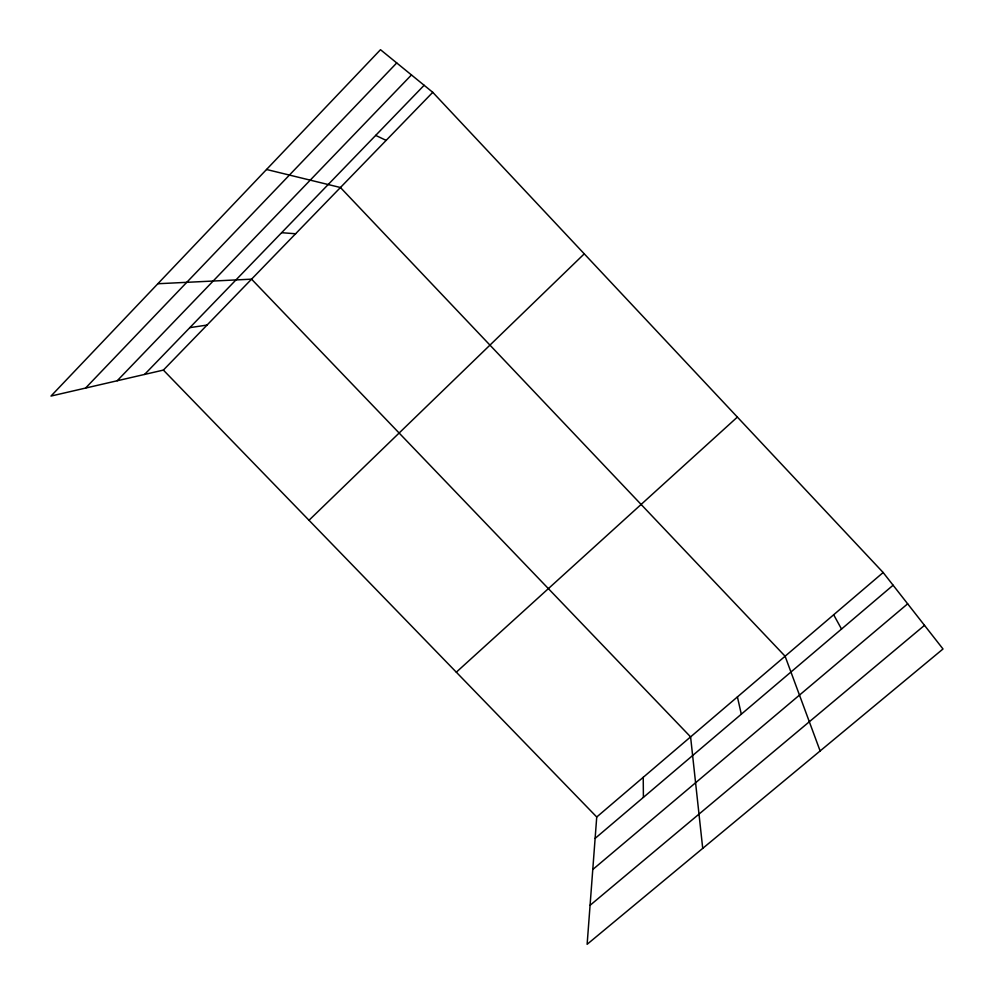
<?xml version="1.0" encoding="UTF-8"?>
<svg xmlns="http://www.w3.org/2000/svg" width="994" height="994" viewBox="0 0 994 994"><rect width="100%" height="100%" fill="white"/><g stroke="black" fill="none" stroke-linecap="round" stroke-linejoin="round"><path stroke-width="1.49" d="M883.157 572.519L596.735 817.006L587.131 944.3L943.008 648.983L883.157 572.519L432.763 92.318L380.491 49.7L50.992 396.059L163.376 370.091L432.763 92.318M85.571 388.07L396.73 62.945M117.193 380.764L411.454 74.948M144.602 374.427L424.127 85.285M308.997 520.26L584.261 253.843M456.308 672.192L737.374 417.082M595.12 838.389L893.097 585.23M592.772 869.514L907.659 603.818M590.076 905.298L924.507 625.338M189.829 327.647L207.05 325.063M157.847 283.737L251.557 279.165L690.594 736.889L702.721 848.379M281.625 232.695L295.591 233.764M266.541 169.489L340.445 187.518L785.098 656.214L820.125 750.955M375.682 135.395L386.157 140.378M163.376 370.091L596.735 817.006M833.668 614.764L841.52 629.04M737.411 696.918L741.313 714.189M643.23 777.308L643.404 797.362"/></g></svg>
